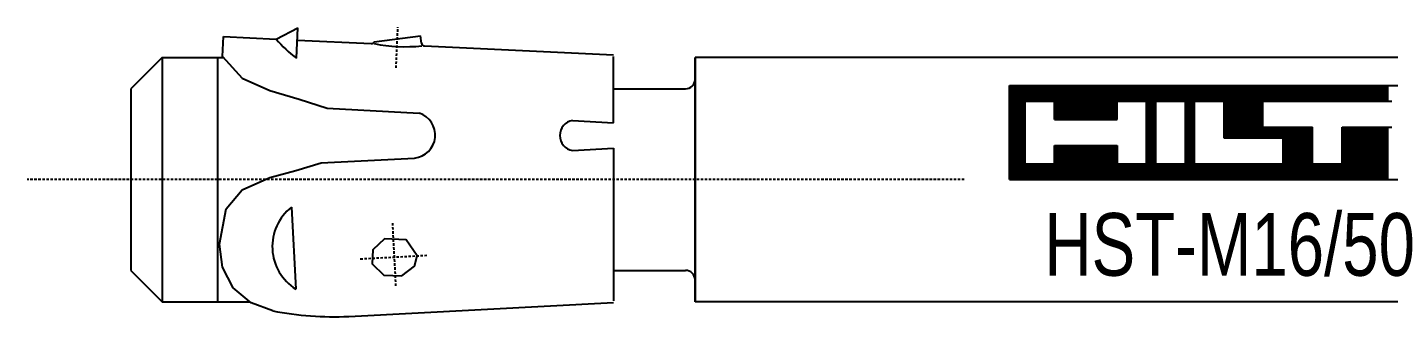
# Model space of a CAD drawing. Header units: millimetres. Extents: x 296 to 4896, y 152 to 3333.
# Drawn here: x 3573.7 to 3660.6, y 1098.5 to 1117 of the extents above; entities that cross this region are included whole.
import ezdxf
from ezdxf.enums import TextEntityAlignment as Align

# ---------------------------------------------------------------- set-up
doc = ezdxf.new("R2010")
doc.units = ezdxf.units.MM
doc.linetypes.add('DASHED', pattern=[0.25, 0.15625, -0.09375])
for name, color, linetype in [('1', 1, 'DASHED'), ('10', 1, 'Continuous'), ('2', 3, 'Continuous'), ('3', 4, 'Continuous')]:
    doc.layers.add(name, color=color, linetype=linetype)
doc.styles.get("Standard").update_dxf_attribs({"font": 'arial.ttf'})

# ---------------------------------------------------------------- blocks, each defined once
blk = doc.blocks.new('HST-M16-50')
at = {"layer": '1'}
for p, q in [((-148.08, 7.129), (-147.96, 9.719)), ((-111.819, 0), (-171.621, 0)), ((-148.316, -2.782), (-148.102, -6.876)), ((-150.361, -5.054), (-146.101, -4.831))]:
    blk.add_line(p, q, dxfattribs=at)
at = {"layer": '1', "linetype": 'Continuous'}
blk.add_arc((-147.502, 18.399), 9.922, 258.4927, 276.20763, dxfattribs=at)
at = {"layer": '10'}
for p, q in [((-108.937, 0), (-108.937, 6)), ((-108.937, 6), (-81.055, 6)), ((-108.883, 6), (-108.883, 0)), ((-108.783, 0), (-108.783, 6)), ((-108.683, 6), (-108.683, 0)), ((-108.583, 0), (-108.583, 6)), ((-108.483, 6), (-108.483, 0)), ((-108.383, 0), (-108.383, 6)), ((-108.283, 6), (-108.283, 0)), ((-108.183, 0), (-108.183, 6)), ((-108.083, 6), (-108.083, 0)), ((-107.983, 0), (-107.983, 6)), ((-107.883, 6), (-107.883, 5)), ((-107.783, 5), (-107.783, 6)), ((-107.683, 6), (-107.683, 5)), ((-107.583, 5), (-107.583, 6)), ((-107.483, 6), (-107.483, 5)), ((-107.383, 5), (-107.383, 6)), ((-107.283, 6), (-107.283, 5)), ((-107.183, 5), (-107.183, 6)), ((-107.083, 6), (-107.083, 5)), ((-106.983, 5), (-106.983, 6)), ((-106.883, 6), (-106.883, 5)), ((-106.783, 5), (-106.783, 6)), ((-106.683, 6), (-106.683, 5)), ((-106.583, 5), (-106.583, 6)), ((-106.483, 6), (-106.483, 5)), ((-106.383, 5), (-106.383, 6)), ((-106.283, 6), (-106.283, 5)), ((-106.183, 5), (-106.183, 6)), ((-106.083, 6), (-106.083, 5)), ((-105.983, 3.824), (-105.983, 6)), ((-105.883, 6), (-105.883, 3.824)), ((-105.783, 3.824), (-105.783, 6)), ((-105.683, 6), (-105.683, 3.824)), ((-105.583, 3.824), (-105.583, 6)), ((-105.483, 6), (-105.483, 3.824)), ((-105.383, 3.824), (-105.383, 6)), ((-105.283, 6), (-105.283, 3.824)), ((-105.183, 3.824), (-105.183, 6)), ((-105.083, 6), (-105.083, 3.824)), ((-104.983, 3.824), (-104.983, 6)), ((-104.883, 6), (-104.883, 3.824)), ((-104.783, 3.824), (-104.783, 6)), ((-104.683, 6), (-104.683, 3.824)), ((-104.583, 3.824), (-104.583, 6)), ((-104.483, 6), (-104.483, 3.824)), ((-104.383, 3.824), (-104.383, 6)), ((-104.283, 6), (-104.283, 3.824)), ((-104.183, 3.824), (-104.183, 6)), ((-104.083, 6), (-104.083, 3.824)), ((-103.983, 3.824), (-103.983, 6)), ((-103.883, 6), (-103.883, 3.824)), ((-103.783, 3.824), (-103.783, 6)), ((-103.683, 6), (-103.683, 3.824)), ((-103.583, 3.824), (-103.583, 6)), ((-103.483, 6), (-103.483, 3.824)), ((-103.383, 3.824), (-103.383, 6)), ((-103.283, 6), (-103.283, 3.824)), ((-103.183, 3.824), (-103.183, 6)), ((-103.083, 6), (-103.083, 3.824)), ((-102.983, 3.824), (-102.983, 6)), ((-102.883, 6), (-102.883, 3.824)), ((-102.783, 3.824), (-102.783, 6)), ((-102.683, 6), (-102.683, 3.824)), ((-102.583, 3.824), (-102.583, 6)), ((-102.483, 6), (-102.483, 3.824)), ((-102.383, 3.824), (-102.383, 6)), ((-102.283, 6), (-102.283, 3.824)), ((-102.183, 3.824), (-102.183, 6)), ((-102.083, 6), (-102.083, 3.824)), ((-101.983, 5), (-101.983, 6)), ((-101.883, 6), (-101.883, 5)), ((-101.783, 5), (-101.783, 6)), ((-101.683, 6), (-101.683, 5)), ((-101.583, 5), (-101.583, 6)), ((-101.483, 6), (-101.483, 5)), ((-101.383, 5), (-101.383, 6)), ((-101.283, 6), (-101.283, 5)), ((-101.183, 5), (-101.183, 6)), ((-101.083, 6), (-101.083, 5)), ((-100.983, 5), (-100.983, 6)), ((-100.883, 6), (-100.883, 5)), ((-100.783, 5), (-100.783, 6)), ((-100.683, 6), (-100.683, 5)), ((-100.583, 5), (-100.583, 6)), ((-100.483, 6), (-100.483, 5)), ((-100.383, 5), (-100.383, 6)), ((-100.283, 6), (-100.283, 5)), ((-100.183, 5), (-100.183, 6)), ((-100.083, 6), (-100.083, 0)), ((-99.983, 0), (-99.983, 6)), ((-99.883, 6), (-99.883, 0)), ((-99.783, 0), (-99.783, 6)), ((-99.683, 6), (-99.683, 0)), ((-99.583, 5), (-99.583, 6)), ((-99.483, 6), (-99.483, 5)), ((-99.383, 5), (-99.383, 6)), ((-99.283, 6), (-99.283, 5)), ((-99.183, 5), (-99.183, 6)), ((-99.083, 6), (-99.083, 5)), ((-98.983, 5), (-98.983, 6)), ((-98.883, 6), (-98.883, 5)), ((-98.783, 5), (-98.783, 6)), ((-98.683, 6), (-98.683, 5)), ((-98.583, 5), (-98.583, 6)), ((-98.483, 6), (-98.483, 5)), ((-98.383, 5), (-98.383, 6)), ((-98.283, 6), (-98.283, 5)), ((-98.183, 5), (-98.183, 6)), ((-98.083, 6), (-98.083, 5)), ((-97.983, 5), (-97.983, 6)), ((-97.883, 6), (-97.883, 5)), ((-97.783, 5), (-97.783, 6)), ((-97.683, 6), (-97.683, 0)), ((-97.583, 0), (-97.583, 6)), ((-97.483, 6), (-97.483, 0)), ((-97.383, 0), (-97.383, 6)), ((-97.283, 6), (-97.283, 0)), ((-97.183, 0), (-97.183, 6)), ((-97.083, 6), (-97.083, 5)), ((-96.983, 5), (-96.983, 6)), ((-96.883, 6), (-96.883, 5)), ((-96.783, 5), (-96.783, 6)), ((-96.683, 6), (-96.683, 5)), ((-96.583, 5), (-96.583, 6)), ((-96.483, 6), (-96.483, 5)), ((-96.383, 5), (-96.383, 6)), ((-96.283, 6), (-96.283, 5)), ((-96.183, 5), (-96.183, 6)), ((-96.083, 6), (-96.083, 5)), ((-95.983, 5), (-95.983, 6)), ((-95.883, 6), (-95.883, 5)), ((-95.783, 5), (-95.783, 6)), ((-95.683, 6), (-95.683, 5)), ((-95.583, 5), (-95.583, 6)), ((-95.483, 6), (-95.483, 5)), ((-95.383, 5), (-95.383, 6)), ((-95.283, 6), (-95.283, 5)), ((-95.183, 2.647), (-95.183, 6)), ((-95.083, 6), (-95.083, 2.647)), ((-94.983, 2.647), (-94.983, 6)), ((-94.883, 6), (-94.883, 2.647)), ((-94.783, 2.647), (-94.783, 6)), ((-94.683, 6), (-94.683, 2.647)), ((-94.583, 2.647), (-94.583, 6)), ((-94.483, 6), (-94.483, 2.647)), ((-94.383, 2.647), (-94.383, 6)), ((-94.283, 6), (-94.283, 2.647)), ((-94.183, 2.647), (-94.183, 6)), ((-94.083, 6), (-94.083, 2.647)), ((-93.983, 2.647), (-93.983, 6)), ((-93.883, 6), (-93.883, 2.647)), ((-93.783, 2.647), (-93.783, 6)), ((-93.683, 6), (-93.683, 2.647)), ((-93.583, 2.647), (-93.583, 6)), ((-93.483, 6), (-93.483, 2.647)), ((-93.383, 2.647), (-93.383, 6)), ((-93.283, 6), (-93.283, 2.647)), ((-93.183, 2.647), (-93.183, 6)), ((-93.083, 6), (-93.083, 2.647)), ((-92.983, 2.647), (-92.983, 6)), ((-92.883, 6), (-92.883, 2.647)), ((-92.783, 2.647), (-92.783, 6)), ((-92.683, 6), (-92.683, 5)), ((-92.583, 5), (-92.583, 6)), ((-92.483, 6), (-92.483, 5)), ((-92.383, 5), (-92.383, 6)), ((-92.283, 6), (-92.283, 5)), ((-92.183, 5), (-92.183, 6)), ((-92.083, 6), (-92.083, 5)), ((-91.983, 5), (-91.983, 6)), ((-91.883, 6), (-91.883, 5)), ((-91.783, 5), (-91.783, 6)), ((-91.683, 6), (-91.683, 5)), ((-91.583, 5), (-91.583, 6)), ((-91.483, 6), (-91.483, 5)), ((-91.383, 5), (-91.383, 6)), ((-91.283, 6), (-91.283, 5)), ((-91.183, 5), (-91.183, 6)), ((-91.083, 6), (-91.083, 5)), ((-90.983, 5), (-90.983, 6)), ((-90.883, 6), (-90.883, 5)), ((-90.783, 5), (-90.783, 6)), ((-90.683, 6), (-90.683, 5)), ((-90.583, 5), (-90.583, 6)), ((-90.483, 6), (-90.483, 5)), ((-90.383, 5), (-90.383, 6)), ((-90.283, 6), (-90.283, 5)), ((-90.183, 5), (-90.183, 6)), ((-90.083, 6), (-90.083, 5)), ((-89.983, 5), (-89.983, 6)), ((-89.883, 6), (-89.883, 5)), ((-89.783, 5), (-89.783, 6)), ((-89.683, 6), (-89.683, 5)), ((-89.583, 5), (-89.583, 6)), ((-89.483, 6), (-89.483, 5)), ((-89.383, 5), (-89.383, 6)), ((-89.283, 6), (-89.283, 5)), ((-89.183, 5), (-89.183, 6)), ((-89.083, 6), (-89.083, 5)), ((-88.983, 5), (-88.983, 6)), ((-88.883, 6), (-88.883, 5)), ((-88.783, 5), (-88.783, 6)), ((-88.683, 6), (-88.683, 5)), ((-88.583, 5), (-88.583, 6)), ((-88.483, 6), (-88.483, 5)), ((-88.383, 5), (-88.383, 6)), ((-88.283, 6), (-88.283, 5)), ((-88.183, 5), (-88.183, 6)), ((-88.083, 6), (-88.083, 5)), ((-87.983, 5), (-87.983, 6)), ((-87.883, 6), (-87.883, 5)), ((-87.783, 5), (-87.783, 6)), ((-87.683, 6), (-87.683, 5)), ((-87.583, 5), (-87.583, 6)), ((-87.483, 6), (-87.483, 5)), ((-87.383, 5), (-87.383, 6)), ((-87.283, 6), (-87.283, 5)), ((-87.183, 5), (-87.183, 6)), ((-87.083, 6), (-87.083, 5)), ((-86.983, 5), (-86.983, 6)), ((-86.883, 6), (-86.883, 5)), ((-86.783, 5), (-86.783, 6)), ((-86.683, 6), (-86.683, 5)), ((-86.583, 5), (-86.583, 6)), ((-86.483, 6), (-86.483, 5)), ((-86.383, 5), (-86.383, 6)), ((-86.283, 6), (-86.283, 5)), ((-86.183, 5), (-86.183, 6)), ((-86.083, 6), (-86.083, 5)), ((-85.983, 5), (-85.983, 6)), ((-85.883, 6), (-85.883, 5)), ((-85.783, 5), (-85.783, 6)), ((-85.683, 6), (-85.683, 5)), ((-85.583, 5), (-85.583, 6)), ((-85.483, 6), (-85.483, 5)), ((-85.383, 5), (-85.383, 6)), ((-85.283, 6), (-85.283, 5)), ((-85.183, 5), (-85.183, 6)), ((-85.083, 6), (-85.083, 5)), ((-84.983, 5), (-84.983, 6)), ((-84.883, 6), (-84.883, 5)), ((-84.783, 5), (-84.783, 6)), ((-107.937, 1), (-107.937, 5)), ((-107.937, 5), (-106.055, 5)), ((-106.055, 3.824), (-106.055, 5)), ((-102.055, 5), (-100.173, 5)), ((-102.055, 3.824), (-102.055, 5)), ((-100.173, 1), (-100.173, 5)), ((-99.585, 5), (-97.702, 5)), ((-99.585, 1), (-99.585, 5)), ((-97.702, 1), (-97.702, 5)), ((-97.114, 5), (-95.232, 5)), ((-97.114, 1), (-97.114, 5)), ((-95.232, 2.647), (-95.232, 5)), ((-92.761, 5), (-84.526, 5)), ((-92.761, 3.353), (-92.761, 5)), ((-106.055, 3.824), (-102.055, 3.824)), ((-91.467, 2.647), (-95.232, 2.647)), ((-92.761, 3.353), (-89.584, 3.353)), ((-92.683, 3.353), (-92.683, 2.647)), ((-92.583, 2.647), (-92.583, 3.353)), ((-92.483, 3.353), (-92.483, 2.647)), ((-92.383, 2.647), (-92.383, 3.353)), ((-92.283, 3.353), (-92.283, 2.647)), ((-92.183, 2.647), (-92.183, 3.353)), ((-92.083, 3.353), (-92.083, 2.647)), ((-91.983, 2.647), (-91.983, 3.353)), ((-91.883, 3.353), (-91.883, 2.647)), ((-91.783, 2.647), (-91.783, 3.353)), ((-91.683, 3.353), (-91.683, 2.647)), ((-91.583, 2.647), (-91.583, 3.353)), ((-91.483, 3.353), (-91.483, 2.647)), ((-91.467, 1), (-91.467, 2.647)), ((-91.383, 0), (-91.383, 3.353)), ((-91.283, 3.353), (-91.283, 0)), ((-91.183, 0), (-91.183, 3.353)), ((-91.083, 3.353), (-91.083, 0)), ((-90.983, 0), (-90.983, 3.353)), ((-90.883, 3.353), (-90.883, 0)), ((-90.783, 0), (-90.783, 3.353)), ((-90.683, 3.353), (-90.683, 0)), ((-90.583, 0), (-90.583, 3.353)), ((-90.483, 3.353), (-90.483, 0)), ((-90.383, 0), (-90.383, 3.353)), ((-90.283, 3.353), (-90.283, 0)), ((-90.183, 0), (-90.183, 3.353)), ((-90.083, 3.353), (-90.083, 0)), ((-89.983, 0), (-89.983, 3.353)), ((-89.883, 3.353), (-89.883, 0)), ((-89.783, 0), (-89.783, 3.353)), ((-89.683, 3.353), (-89.683, 0)), ((-89.584, 1), (-89.584, 3.353)), ((-87.702, 1), (-87.702, 3.353)), ((-87.702, 3.353), (-84.526, 3.353)), ((-87.683, 3.353), (-87.683, 0)), ((-87.583, 0), (-87.583, 3.353)), ((-87.483, 3.353), (-87.483, 0)), ((-87.383, 0), (-87.383, 3.353)), ((-87.283, 3.353), (-87.283, 0)), ((-87.183, 0), (-87.183, 3.353)), ((-87.083, 3.353), (-87.083, 0)), ((-86.983, 0), (-86.983, 3.353)), ((-86.883, 3.353), (-86.883, 0)), ((-86.783, 0), (-86.783, 3.353)), ((-86.683, 3.353), (-86.683, 0)), ((-86.583, 0), (-86.583, 3.353)), ((-86.483, 3.353), (-86.483, 0)), ((-86.383, 0), (-86.383, 3.353)), ((-86.283, 3.353), (-86.283, 0)), ((-86.183, 0), (-86.183, 3.353)), ((-86.083, 3.353), (-86.083, 0)), ((-85.983, 0), (-85.983, 3.353)), ((-85.883, 3.353), (-85.883, 0)), ((-85.783, 0), (-85.783, 3.353)), ((-85.683, 3.353), (-85.683, 0)), ((-85.583, 0), (-85.583, 3.353)), ((-85.483, 3.353), (-85.483, 0)), ((-85.383, 0), (-85.383, 3.353)), ((-85.283, 3.353), (-85.283, 0)), ((-85.183, 0), (-85.183, 3.353)), ((-85.083, 3.353), (-85.083, 0)), ((-84.983, 0), (-84.983, 3.353)), ((-84.883, 3.353), (-84.883, 0)), ((-84.783, 0), (-84.783, 3.353)), ((-106.055, 1), (-106.055, 2.176)), ((-106.055, 2.176), (-102.055, 2.176)), ((-105.983, 0), (-105.983, 2.176)), ((-105.883, 2.176), (-105.883, 0)), ((-105.783, 0), (-105.783, 2.176)), ((-105.683, 2.176), (-105.683, 0)), ((-105.583, 0), (-105.583, 2.176)), ((-105.483, 2.176), (-105.483, 0)), ((-105.383, 0), (-105.383, 2.176)), ((-105.283, 2.176), (-105.283, 0)), ((-105.183, 0), (-105.183, 2.176)), ((-105.083, 2.176), (-105.083, 0)), ((-104.983, 0), (-104.983, 2.176)), ((-104.883, 2.176), (-104.883, 0)), ((-104.783, 0), (-104.783, 2.176)), ((-104.683, 2.176), (-104.683, 0)), ((-104.583, 0), (-104.583, 2.176)), ((-104.483, 2.176), (-104.483, 0)), ((-104.383, 0), (-104.383, 2.176)), ((-104.283, 2.176), (-104.283, 0)), ((-104.183, 0), (-104.183, 2.176)), ((-104.083, 2.176), (-104.083, 0)), ((-103.983, 0), (-103.983, 2.176)), ((-103.883, 2.176), (-103.883, 0)), ((-103.783, 0), (-103.783, 2.176)), ((-103.683, 2.176), (-103.683, 0)), ((-103.583, 0), (-103.583, 2.176)), ((-103.483, 2.176), (-103.483, 0)), ((-103.383, 0), (-103.383, 2.176)), ((-103.283, 2.176), (-103.283, 0)), ((-103.183, 0), (-103.183, 2.176)), ((-103.083, 2.176), (-103.083, 0)), ((-102.983, 0), (-102.983, 2.176)), ((-102.883, 2.176), (-102.883, 0)), ((-102.783, 0), (-102.783, 2.176)), ((-102.683, 2.176), (-102.683, 0)), ((-102.583, 0), (-102.583, 2.176)), ((-102.483, 2.176), (-102.483, 0)), ((-102.383, 0), (-102.383, 2.176)), ((-102.283, 2.176), (-102.283, 0)), ((-102.183, 0), (-102.183, 2.176)), ((-102.083, 2.176), (-102.083, 0)), ((-102.055, 2.176), (-102.055, 1)), ((-107.937, 1), (-106.055, 1)), ((-107.883, 1), (-107.883, 0)), ((-107.783, 0), (-107.783, 1)), ((-107.683, 1), (-107.683, 0)), ((-107.583, 0), (-107.583, 1)), ((-107.483, 1), (-107.483, 0)), ((-107.383, 0), (-107.383, 1)), ((-107.283, 1), (-107.283, 0)), ((-107.183, 0), (-107.183, 1)), ((-107.083, 1), (-107.083, 0)), ((-106.983, 0), (-106.983, 1)), ((-106.883, 1), (-106.883, 0)), ((-106.783, 0), (-106.783, 1)), ((-106.683, 1), (-106.683, 0)), ((-106.583, 0), (-106.583, 1)), ((-106.483, 1), (-106.483, 0)), ((-106.383, 0), (-106.383, 1)), ((-106.283, 1), (-106.283, 0)), ((-106.183, 0), (-106.183, 1)), ((-106.083, 1), (-106.083, 0)), ((-102.055, 1), (-100.173, 1)), ((-101.983, 0), (-101.983, 1)), ((-101.883, 1), (-101.883, 0)), ((-101.783, 0), (-101.783, 1)), ((-101.683, 1), (-101.683, 0)), ((-101.583, 0), (-101.583, 1)), ((-101.483, 1), (-101.483, 0)), ((-101.383, 0), (-101.383, 1)), ((-101.283, 1), (-101.283, 0)), ((-101.183, 0), (-101.183, 1)), ((-101.083, 1), (-101.083, 0)), ((-100.983, 0), (-100.983, 1)), ((-100.883, 1), (-100.883, 0)), ((-100.783, 0), (-100.783, 1)), ((-100.683, 1), (-100.683, 0)), ((-100.583, 0), (-100.583, 1)), ((-100.483, 1), (-100.483, 0)), ((-100.383, 0), (-100.383, 1)), ((-100.283, 1), (-100.283, 0)), ((-100.183, 0), (-100.183, 1)), ((-99.585, 1), (-97.702, 1)), ((-99.583, 0), (-99.583, 1)), ((-99.483, 1), (-99.483, 0)), ((-99.383, 0), (-99.383, 1)), ((-99.283, 1), (-99.283, 0)), ((-99.183, 0), (-99.183, 1)), ((-99.083, 1), (-99.083, 0)), ((-98.983, 0), (-98.983, 1)), ((-98.883, 1), (-98.883, 0)), ((-98.783, 0), (-98.783, 1)), ((-98.683, 1), (-98.683, 0)), ((-98.583, 0), (-98.583, 1)), ((-98.483, 1), (-98.483, 0)), ((-98.383, 0), (-98.383, 1)), ((-98.283, 1), (-98.283, 0)), ((-98.183, 0), (-98.183, 1)), ((-98.083, 1), (-98.083, 0)), ((-97.983, 0), (-97.983, 1)), ((-97.883, 1), (-97.883, 0)), ((-97.783, 0), (-97.783, 1)), ((-97.114, 1), (-91.467, 1)), ((-97.083, 1), (-97.083, 0)), ((-96.983, 0), (-96.983, 1)), ((-96.883, 1), (-96.883, 0)), ((-96.783, 0), (-96.783, 1)), ((-96.683, 1), (-96.683, 0)), ((-96.583, 0), (-96.583, 1)), ((-96.483, 1), (-96.483, 0)), ((-96.383, 0), (-96.383, 1)), ((-96.283, 1), (-96.283, 0)), ((-96.183, 0), (-96.183, 1)), ((-96.083, 1), (-96.083, 0)), ((-95.983, 0), (-95.983, 1)), ((-95.883, 1), (-95.883, 0)), ((-95.783, 0), (-95.783, 1)), ((-95.683, 1), (-95.683, 0)), ((-95.583, 0), (-95.583, 1)), ((-95.483, 1), (-95.483, 0)), ((-95.383, 0), (-95.383, 1)), ((-95.283, 1), (-95.283, 0)), ((-95.183, 0), (-95.183, 1)), ((-95.083, 1), (-95.083, 0)), ((-94.983, 0), (-94.983, 1)), ((-94.883, 1), (-94.883, 0)), ((-94.783, 0), (-94.783, 1)), ((-94.683, 1), (-94.683, 0)), ((-94.583, 0), (-94.583, 1)), ((-94.483, 1), (-94.483, 0)), ((-94.383, 0), (-94.383, 1)), ((-94.283, 1), (-94.283, 0)), ((-94.183, 0), (-94.183, 1)), ((-94.083, 1), (-94.083, 0)), ((-93.983, 0), (-93.983, 1)), ((-93.883, 1), (-93.883, 0)), ((-93.783, 0), (-93.783, 1)), ((-93.683, 1), (-93.683, 0)), ((-93.583, 0), (-93.583, 1)), ((-93.483, 1), (-93.483, 0)), ((-93.383, 0), (-93.383, 1)), ((-93.283, 1), (-93.283, 0)), ((-93.183, 0), (-93.183, 1)), ((-93.083, 1), (-93.083, 0)), ((-92.983, 0), (-92.983, 1)), ((-92.883, 1), (-92.883, 0)), ((-92.783, 0), (-92.783, 1)), ((-92.683, 1), (-92.683, 0)), ((-92.583, 0), (-92.583, 1)), ((-92.483, 1), (-92.483, 0)), ((-92.383, 0), (-92.383, 1)), ((-92.283, 1), (-92.283, 0)), ((-92.183, 0), (-92.183, 1)), ((-92.083, 1), (-92.083, 0)), ((-91.983, 0), (-91.983, 1)), ((-91.883, 1), (-91.883, 0)), ((-91.783, 0), (-91.783, 1)), ((-91.683, 1), (-91.683, 0)), ((-91.583, 0), (-91.583, 1)), ((-91.483, 1), (-91.483, 0)), ((-89.584, 1), (-87.702, 1)), ((-89.583, 0), (-89.583, 1)), ((-89.483, 1), (-89.483, 0)), ((-89.383, 0), (-89.383, 1)), ((-89.283, 1), (-89.283, 0)), ((-89.183, 0), (-89.183, 1)), ((-89.083, 1), (-89.083, 0)), ((-88.983, 0), (-88.983, 1)), ((-88.883, 1), (-88.883, 0)), ((-88.783, 0), (-88.783, 1)), ((-88.683, 1), (-88.683, 0)), ((-88.583, 0), (-88.583, 1)), ((-88.483, 1), (-88.483, 0)), ((-88.383, 0), (-88.383, 1)), ((-88.283, 1), (-88.283, 0)), ((-88.183, 0), (-88.183, 1)), ((-88.083, 1), (-88.083, 0)), ((-87.983, 0), (-87.983, 1)), ((-87.883, 1), (-87.883, 0)), ((-87.783, 0), (-87.783, 1)), ((-108.937, 0), (-81.055, 0))]:
    blk.add_line(p, q, dxfattribs=at)
at = {"layer": '2'}
for p, q in [((-155.739, 8.966), (-154.345, 9.687)), ((-154.435, 7.742), (-154.345, 9.687)), ((-159.151, 7.853), (-159.085, 9.121)), ((-159.085, 9.121), (-155.739, 8.966)), ((-154.381, 8.903), (-149.661, 8.685)), ((-149.476, 8.795), (-146.512, 9.178)), ((-146.45, 8.699), (-146.512, 9.178)), ((-146.265, 8.528), (-134.196, 7.969)), ((-134.196, 3.63), (-134.196, 7.848)), ((-163, 7.799), (-165, 5.799)), ((-163, 7.799), (-159.116, 7.799)), ((-163, 7.799), (-163, -7.799)), ((-159.465, -7.799), (-159.465, 7.799)), ((-129, -7.8), (-129, 7.8)), ((-129, 7.8), (-129, -7.8)), ((-22, 7.8), (-129, 7.8)), ((-165, 5.799), (-165, -5.799)), ((-134.196, 5.791), (-129.598, 5.791)), ((-152.469, 4.551), (-146.602, 4.244)), ((-136.809, 3.767), (-134.196, 3.63)), ((-136.809, 1.86), (-134.196, 1.997)), ((-134.196, 1.997), (-134.196, -7.733)), ((-152.858, 1.063), (-146.896, 1.376)), ((-154.755, -1.766), (-154.481, -6.985)), ((-165, -5.799), (-163, -7.799)), ((-134.196, -5.791), (-129.598, -5.791)), ((-163, -7.799), (-157.435, -7.799)), ((-22, -7.8), (-129, -7.8)), ((-151.103, -8.724), (-134.196, -7.838))]:
    blk.add_line(p, q, dxfattribs=at)
for points in [[(-159.151, 7.853), (-157.902, 6.465), (-156.134, 5.69), (-154.264, 5.121), (-152.469, 4.551)], [(-159.347, -4.121), (-158.933, -1.868), (-157.895, -0.658), (-156.143, 0.125), (-154.475, 0.584), (-152.858, 1.063)], [(-155.944, -8.373), (-157.326, -7.864), (-158.479, -6.895), (-159.166, -5.59), (-159.347, -4.121)]]:
    blk.add_lwpolyline(points, dxfattribs=at)
blk.add_lwpolyline([(-146.729, -4.864), (-147.434, -3.839), (-148.809, -3.782), (-149.568, -4.471), (-149.6, -5.372), (-148.856, -6.097), (-147.704, -6.138), (-146.898, -5.521)], close=True, dxfattribs=at)
for centre, radius, start, end in [((-149.75, 14.038), 7.848, 220.26306, 233.35074), ((-149.652, 8.881), 0.196, 267.35017, 334.09014), ((-146.256, 8.724), 0.196, 187.35017, 267.35017), ((-129.598, 6.389), 0.598, 270, 0), ((-147.054, 2.841), 1.474, 276.12525, 72.14817), ((-136.665, 2.814), 0.965, 98.59794, 261.40206), ((-152.789, -4.28), 3.191, 128.03305, 237.96695), ((-129.598, -6.389), 0.598, 0, 90), ((-152.123, 10.749), 19.5, 258.70072, 272.99999)]:
    blk.add_arc(centre, radius, start, end, dxfattribs=at)
at = {"layer": '3', "width": 0.746789}
blk.add_text('HST-M16/50', height=4, dxfattribs=at).set_placement((-94.875, -6.134), align=Align.CENTER)

msp = doc.modelspace()

# ---------------------------------------------------------------- block references
at = {"color": 3}
msp.add_blockref('HST-M16-50', (3745.298, 1107.238), dxfattribs=at)

doc.saveas('drawing.dxf')
